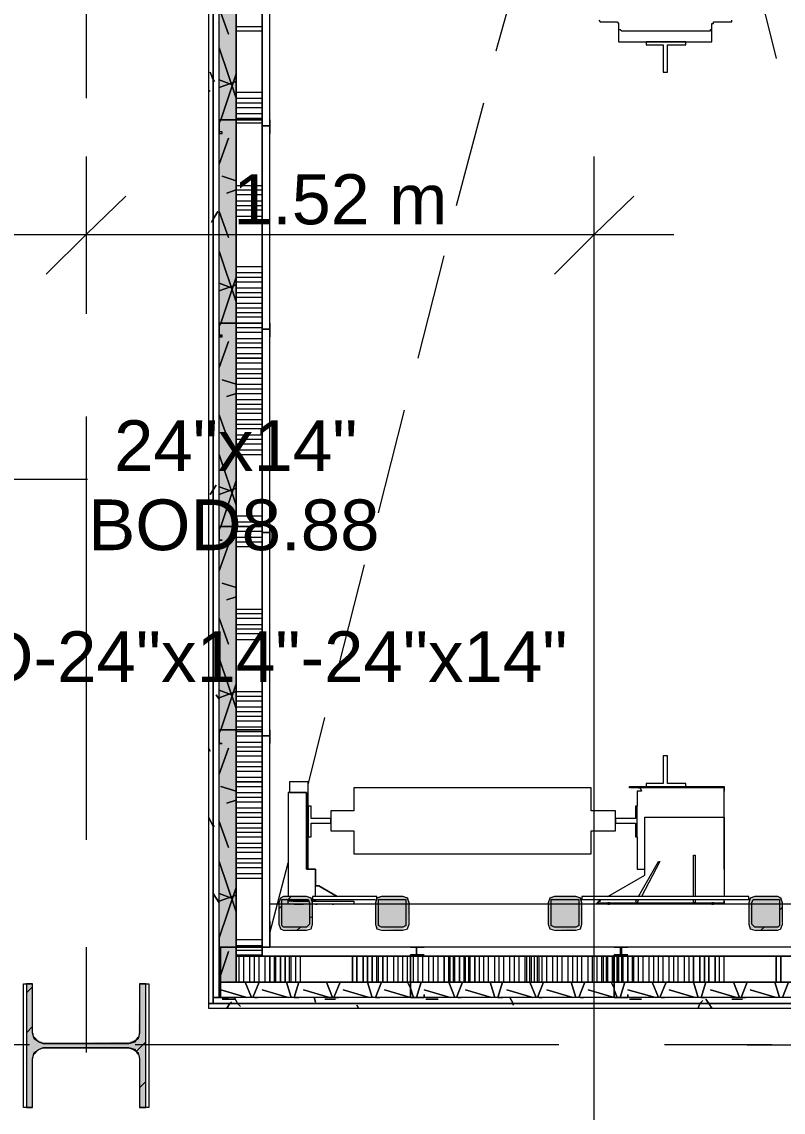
# Model space of a CAD drawing. Header units: metres. Extents: x -2 to 237, y -8 to 52.
# Drawn here: x 32.766 to 35.047, y 23.621 to 26.891 of the extents above; entities that cross this region are included whole.
import ezdxf

# ---------------------------------------------------------------- set-up
doc = ezdxf.new("R2010")
doc.units = ezdxf.units.M
doc.layers.add('HVAC - Ductos', color=5, linetype='Continuous', lineweight=0)
doc.layers.add('PDF2_Text', color=7, linetype='Continuous', lineweight=0)
doc.layers.add('PDF2_Geometry', color=7, linetype='Continuous', lineweight=0, true_color=0xaaaaaa)
doc.layers.add('PDF2_Solid Fills', color=7, linetype='Continuous', lineweight=0, true_color=0xffffff)
doc.styles.add('PDF Helvetica', font='')
doc.styles.get('PDF Helvetica').set_extended_font_data('Helvetica')

msp = doc.modelspace()

# ---------------------------------------------------------------- hatches: boundary and pattern name
at = {"layer": 'PDF2_Solid Fills', "lineweight": 0, "transparency": 33554559}
for points in [[(33.362, 24.0154), (33.4078, 24.0108), (33.4078, 32.8347), (33.3574, 32.8347), (33.3574, 24.0154)], [(33.362, 24.0154), (33.4078, 24.0108), (33.4078, 32.8347), (33.3574, 32.8347), (33.3574, 24.0154)], [(33.6371, 24.263), (33.6325, 24.2676), (33.5408, 24.2676), (33.5362, 24.2538), (33.5362, 24.1851), (33.5408, 24.1851), (33.5408, 24.1713), (33.55, 24.1713), (33.6188, 24.1667), (33.6188, 24.1713), (33.6325, 24.1759)], [(33.9261, 24.263), (33.9215, 24.2676), (33.8298, 24.2676), (33.8252, 24.2538), (33.8252, 24.1851), (33.8298, 24.1851), (33.8298, 24.1713), (33.8436, 24.1713), (33.9077, 24.1667), (33.9077, 24.1713), (33.9215, 24.1759)], [(34.4443, 24.263), (34.4397, 24.2676), (34.348, 24.2676), (34.3434, 24.2538), (34.3434, 24.1851), (34.348, 24.1851), (34.348, 24.1713), (34.3618, 24.1713), (34.426, 24.1667), (34.426, 24.1713), (34.4397, 24.1759)], [(35.0452, 24.263), (35.0406, 24.2676), (34.9488, 24.2676), (34.9443, 24.2538), (34.9443, 24.1851), (34.9488, 24.1851), (34.9488, 24.1713), (34.9626, 24.1713), (35.0314, 24.1667), (35.0314, 24.1713), (35.0406, 24.1759)], [(33.1189, 24.0062), (33.1143, 23.8457), (33.1097, 23.8411), (33.1006, 23.8365), (33.0868, 23.8319), (32.83, 23.8273), (32.83, 23.8319), (32.8162, 23.8365), (32.8116, 23.8411), (32.8024, 23.8411), (32.8024, 23.8594), (32.7978, 23.8594), (32.7978, 24.0062), (32.7795, 24.0062), (32.7795, 23.6347), (32.7978, 23.6347), (32.7978, 23.786), (32.8024, 23.8044), (32.8116, 23.809), (32.8162, 23.8135), (33.1006, 23.8135), (33.1097, 23.809), (33.1189, 23.7998), (33.1189, 23.6347), (33.1372, 23.6347), (33.1372, 24.0062)]]:
    msp.add_hatch(color=256, dxfattribs=at).paths.add_polyline_path(points)

# ---------------------------------------------------------------- linework, layer by layer
at = {"layer": 'HVAC - Ductos', "lineweight": 0}
for points in [[(32.9583, 26.4873), (32.9583, 26.2534), (32.9583, 26.0149)], [(34.481, 22.9743), (34.481, 26.2534), (34.481, 26.4873)], [(33.0776, 26.3681), (32.9583, 26.2534), (32.8392, 26.1342)], [(34.6003, 26.3681), (34.481, 26.2534), (34.3618, 26.1342)], [(30.1607, 26.2534), (32.9583, 26.2534), (34.7195, 26.2534)], [(32.0915, 25.1069), (32.0915, 25.5196), (32.9629, 25.5196)], [(34.9397, 23.8227), (35.1781, 23.8227), (35.4166, 23.8227)]]:
    msp.add_lwpolyline(points, dxfattribs=at)
at = {"layer": 'PDF2_Geometry', "lineweight": 0}
for points in [[(35.7789, 33.3896), (35.7789, 32.9173), (33.3253, 32.9173), (33.3253, 32.8989), (33.3253, 32.7292), (33.3253, 24.1162), (33.3253, 23.9465), (33.3253, 23.9328), (35.7789, 23.9328), (35.7789, 23.5521)], [(32.7383, 24.8821), (32.7383, 24.8684), (32.7383, 23.5521), (32.7383, 23.5292), (32.7795, 23.5292), (35.7789, 23.5292), (35.8065, 23.5292), (35.8065, 23.5521), (35.8065, 23.9649), (35.7789, 23.9649), (35.7789, 23.9465), (35.7789, 23.9328), (35.7789, 23.9465), (33.339, 23.9465), (33.339, 23.9649), (33.339, 24.1162), (33.339, 32.7292), (33.339, 32.8852), (33.339, 32.8989), (35.7789, 32.8989), (35.7789, 32.9173)], [(35.7789, 23.9465), (35.7789, 23.9649), (33.3574, 23.9649), (33.3574, 24.0108), (33.3574, 24.1162), (33.3574, 32.7292), (33.3574, 32.8347), (33.3574, 32.8852), (35.7789, 32.8852), (35.7789, 32.8989)], [(33.4078, 27.2074), (33.4078, 26.5974), (33.4078, 25.9874), (33.4078, 25.3775), (33.4078, 24.7675), (33.4078, 24.1162), (33.4078, 24.0108), (33.362, 24.0108), (33.9307, 24.0108), (34.5407, 24.0108), (35.1506, 24.0108), (35.7789, 24.0108), (35.7789, 23.9649), (33.3574, 23.9649), (33.3574, 24.0108), (33.3574, 32.8347)], [(35.7789, 32.7292), (35.7789, 24.1162), (33.5087, 24.1162)], [(33.5087, 24.1942), (33.5087, 32.6513)], [(33.5087, 24.1942), (33.5087, 32.6513)], [(32.9583, 27.932), (32.9583, 26.6616)], [(33.4078, 27.8174), (33.4078, 27.2074), (33.4078, 26.5974), (33.4078, 25.9874), (33.4078, 25.3775), (33.4078, 24.7675), (33.4078, 24.1162), (33.4078, 24.0887), (33.4858, 24.0887), (33.4858, 24.1162), (33.4858, 24.7445)], [(35.7789, 23.9649), (35.8065, 23.9649), (35.8065, 24.0108), (35.7789, 24.0108), (35.1506, 24.0108), (34.5407, 24.0108), (33.9307, 24.0108), (33.4078, 24.0108), (33.4078, 24.0887), (33.4078, 24.1162), (33.4078, 24.7675), (33.4078, 25.3775), (33.4078, 25.9874), (33.4078, 26.5974), (33.4078, 27.2074)], [(33.4858, 26.579), (33.4858, 27.1844)], [(34.1875, 26.8038), (34.2425, 27.001)], [(34.9855, 26.9459), (35.0268, 26.7808)], [(34.4948, 26.8955), (34.4994, 26.8909), (34.5039, 26.8909), (34.5452, 26.8909), (34.5498, 26.8909), (34.5544, 26.8863), (34.5544, 26.8817), (34.5544, 26.8726), (34.5544, 26.868), (34.559, 26.868), (34.5635, 26.8634), (34.8295, 26.8634), (34.8295, 26.868), (34.8341, 26.868), (34.8341, 26.8726), (34.8341, 26.8817), (34.8341, 26.8863), (34.8387, 26.8863), (34.8387, 26.8909), (34.8433, 26.8909), (34.8892, 26.8909), (34.8938, 26.8909), (34.8938, 26.8955)], [(34.5544, 26.8817), (34.5544, 26.8404), (34.5544, 26.8359), (34.5544, 26.8313), (34.8341, 26.8313), (34.8341, 26.8359), (34.8341, 26.8404), (34.8341, 26.8817)], [(34.0682, 26.3405), (34.1508, 26.6479)], [(33.3849, 26.5974), (33.3895, 26.5974)], [(33.4858, 25.9691), (33.4858, 26.5745)], [(32.9583, 26.3405), (32.9583, 26.0241)], [(33.9536, 25.882), (34.0316, 26.1892)], [(33.4858, 25.3591), (33.4858, 25.9645)], [(33.362, 25.9461), (33.362, 25.9507)], [(32.9583, 25.7077), (32.9583, 24.4373)], [(33.8344, 25.4187), (33.9123, 25.726)], [(33.4858, 24.7491), (33.4858, 25.3545)], [(33.7151, 24.9555), (33.7931, 25.2628)], [(33.6234, 24.6024), (33.6739, 24.8041)], [(35.8065, 24.0887), (35.7789, 24.0887), (35.1506, 24.0887), (34.5407, 24.0887), (33.9307, 24.0887), (33.4858, 24.0887), (33.4858, 24.1162), (33.4858, 24.7445), (33.4858, 24.1162), (33.5087, 24.1162)], [(33.6234, 24.3502), (33.6234, 24.6116), (33.6188, 24.6116), (33.6142, 24.6116), (33.6096, 24.6116), (33.5684, 24.6116), (33.5684, 24.5794), (33.5729, 24.5794), (33.5775, 24.5794), (33.6188, 24.5794), (33.5775, 24.5794), (33.5729, 24.5794), (33.5684, 24.5794), (33.5638, 24.5794), (33.5638, 24.2676)], [(34.7975, 24.5978), (34.8571, 24.5978), (34.8709, 24.5978), (34.8709, 24.5932), (34.7929, 24.5932), (34.6094, 24.5932), (34.5865, 24.5932), (34.5865, 24.5978), (34.6094, 24.5978), (34.7929, 24.5978), (34.8709, 24.5978), (34.8709, 24.584)], [(34.6094, 24.5978), (34.6094, 24.5932)], [(34.8709, 24.3502), (34.8709, 24.584), (34.8709, 24.5932), (34.8571, 24.5932), (34.7975, 24.5932), (34.7378, 24.5932), (34.6782, 24.5932), (34.614, 24.5932), (34.6186, 24.5932), (34.6232, 24.584), (34.6186, 24.584), (34.614, 24.584), (34.6094, 24.584), (34.6094, 24.5382)], [(34.7929, 24.5932), (34.7929, 24.5978)], [(33.6463, 24.2676), (33.6463, 24.3502), (33.6188, 24.3502), (33.6188, 24.5794), (33.6188, 24.3502), (33.6463, 24.3502), (33.6463, 24.2996)], [(34.5223, 24.2676), (34.6324, 24.3318), (34.6324, 24.5061), (34.8709, 24.5061), (34.8709, 24.2676)], [(34.6094, 24.4465), (34.6094, 24.3502), (34.614, 24.3502), (34.6186, 24.3502), (34.6232, 24.3502), (34.6324, 24.3502)], [(33.5087, 24.1575), (33.5638, 24.3685)], [(34.614, 24.2676), (34.6736, 24.373), (34.6782, 24.373), (34.6232, 24.2676)], [(34.7791, 24.2676), (34.7791, 24.3914), (34.7837, 24.3914), (34.7837, 24.2676)], [(33.5775, 24.2538), (33.5821, 24.2538), (33.6051, 24.2538), (33.6279, 24.2538), (33.5638, 24.2538), (33.5638, 24.2584), (33.5729, 24.2676)], [(33.8298, 24.263), (33.8298, 24.2676), (33.6371, 24.2676), (33.6371, 24.2584), (33.8252, 24.2584)], [(33.5362, 24.2309), (33.5454, 24.2401)], [(33.6279, 24.2446), (33.5638, 24.2446), (33.5638, 24.2538)], [(33.5729, 24.2538), (33.5684, 24.2538)], [(33.5821, 24.2446), (33.6051, 24.2446)], [(33.6051, 24.2538), (33.6096, 24.2538), (33.6051, 24.2538)], [(33.6051, 24.2446), (33.6096, 24.2446), (33.6051, 24.2446)], [(33.6463, 24.2584), (33.6463, 24.2538), (33.6371, 24.2538), (33.761, 24.2538), (33.761, 24.2446), (33.6371, 24.2446)], [(33.6509, 24.2446), (33.6463, 24.2446), (33.6509, 24.2446)], [(33.6555, 24.2538), (33.7334, 24.2538)], [(33.7013, 24.2446), (33.6968, 24.2446), (33.7013, 24.2446)], [(34.8709, 24.2538), (34.8709, 24.2492), (34.8709, 24.2446), (34.4902, 24.2446), (34.4902, 24.2492), (34.8709, 24.2492), (34.8709, 24.2538), (34.8709, 24.2584)], [(34.5269, 24.2492), (34.5223, 24.2492), (34.5269, 24.2492), (34.5681, 24.2492)], [(34.5269, 24.2446), (34.5223, 24.2446), (34.5269, 24.2446)], [(34.5681, 24.2446), (34.5269, 24.2446)], [(34.614, 24.2584), (34.6094, 24.2492), (34.6048, 24.2538), (34.6094, 24.2584)], [(34.7837, 24.2584), (34.7837, 24.2492), (34.7791, 24.2492), (34.7791, 24.2584)], [(34.8387, 24.2492), (34.8341, 24.2492), (34.8387, 24.2492)], [(34.8387, 24.2446), (34.8341, 24.2446), (34.8387, 24.2446)], [(35.036, 24.2263), (35.0452, 24.2355)], [(33.6279, 24.2033), (33.6371, 24.2079)], [(33.5913, 24.1667), (33.6005, 24.1759)], [(34.9809, 24.1667), (34.99, 24.1759)], [(32.9583, 24.1162), (32.9583, 23.7998)], [(34.5452, 24.1162), (34.5498, 24.1162)], [(33.3574, 24.0566), (33.362, 24.0566)], [(32.7978, 23.6347), (32.7703, 23.6347), (32.7703, 24.0062), (32.7978, 24.0062)], [(33.1189, 24.0062), (33.1464, 24.0062), (33.1464, 23.6347), (33.1189, 23.6347)], [(32.7795, 23.9786), (32.7978, 23.997)], [(32.7795, 23.8594), (32.7978, 23.8777)], [(32.8024, 23.8457), (32.8162, 23.8319), (32.83, 23.8273), (33.0868, 23.8273), (33.1051, 23.8319), (33.1143, 23.8457)], [(32.7886, 23.8227), (32.4722, 23.8227)], [(33.1143, 23.7952), (33.1051, 23.809), (33.0868, 23.8135), (32.83, 23.8135), (32.8162, 23.809), (32.8024, 23.7952)], [(34.3755, 23.8227), (33.1051, 23.8227)], [(33.1097, 23.8044), (33.1372, 23.8319)], [(35.013, 23.8227), (34.692, 23.8227)], [(33.1189, 23.6943), (33.1372, 23.7126)]]:
    msp.add_lwpolyline(points, dxfattribs=at)
for points in [[(33.339, 23.9465), (33.339, 32.8989), (33.3253, 32.8989), (33.3253, 23.9465)], [(33.339, 32.8852), (33.339, 23.9649), (33.3574, 23.9649), (33.3574, 32.8852)], [(33.4858, 26.579), (33.4858, 27.1844)], [(35.701, 26.9459), (35.701, 24.2446), (33.5087, 24.2446), (33.5087, 26.9459), (35.701, 26.9459), (35.701, 24.2446), (33.5087, 24.2446), (33.5087, 26.9459)], [(34.6874, 26.7396), (34.7012, 26.7396), (34.7012, 26.8221), (34.7562, 26.8221), (34.7562, 26.8313), (34.6369, 26.8313), (34.6369, 26.8221), (34.6874, 26.8221)], [(33.4858, 26.5562), (33.4858, 26.579), (33.5041, 26.579), (33.5087, 26.579), (33.5087, 26.5974), (33.5087, 26.5607), (33.5087, 26.5653), (33.5087, 26.5607), (33.5087, 26.5562), (33.5087, 26.5607), (33.5087, 26.5974), (33.5087, 26.579), (33.5041, 26.579), (33.4858, 26.579), (33.4858, 26.5974), (33.4812, 26.5974), (33.3574, 26.5974), (33.3574, 26.5607), (33.3574, 26.5562), (33.3665, 26.5562), (33.3665, 26.5607), (33.3574, 26.5607), (33.3574, 26.5974), (33.4812, 26.5974), (33.4858, 26.5974)], [(33.4858, 25.9691), (33.4858, 26.5745)], [(33.4858, 25.9461), (33.4858, 25.9691), (33.5041, 25.9691), (33.5087, 25.9691), (33.5087, 25.9874), (33.5087, 25.9507), (33.5087, 25.9553), (33.5087, 25.9507), (33.5087, 25.9461), (33.5087, 25.9507), (33.5087, 25.9874), (33.5087, 25.9691), (33.5041, 25.9691), (33.4858, 25.9691), (33.4858, 25.9874), (33.4812, 25.9874), (33.3574, 25.9874), (33.3574, 25.9507), (33.3574, 25.9461), (33.3665, 25.9461), (33.3665, 25.9507), (33.3574, 25.9507), (33.3574, 25.9874), (33.4812, 25.9874), (33.4858, 25.9874)], [(33.4858, 25.3591), (33.4858, 25.9645)], [(33.4858, 25.3362), (33.4858, 25.3591), (33.5041, 25.3591), (33.5087, 25.3591), (33.5087, 25.3775), (33.5087, 25.3408), (33.5087, 25.3362), (33.5087, 25.3408), (33.5087, 25.3453), (33.5087, 25.3408), (33.5087, 25.3362), (33.5087, 25.3408), (33.5087, 25.3775), (33.5087, 25.3591), (33.5041, 25.3591), (33.4858, 25.3591), (33.4858, 25.3775), (33.4812, 25.3775), (33.3574, 25.3775), (33.3574, 25.3408), (33.3574, 25.3362), (33.3665, 25.3362), (33.3574, 25.3362), (33.3574, 25.3408), (33.3574, 25.3775), (33.4812, 25.3775), (33.4858, 25.3775)], [(33.4858, 24.7491), (33.4858, 25.3545)], [(33.4858, 24.7262), (33.4858, 24.7491), (33.5041, 24.7491), (33.5087, 24.7491), (33.5087, 24.7675), (33.5087, 24.7262), (33.5087, 24.7354), (33.5087, 24.7262), (33.5087, 24.7675), (33.5087, 24.7491), (33.5041, 24.7491), (33.4858, 24.7491), (33.4858, 24.7675), (33.4812, 24.7675), (33.3574, 24.7675), (33.3574, 24.7308), (33.3574, 24.7262), (33.3665, 24.7262), (33.3574, 24.7262), (33.3574, 24.7308), (33.3574, 24.7675), (33.4812, 24.7675), (33.4858, 24.7675)], [(34.7012, 24.6895), (34.6874, 24.6895), (34.6874, 24.607), (34.6369, 24.607), (34.6369, 24.5978), (34.7562, 24.5978), (34.7562, 24.607), (34.7012, 24.607)], [(34.4718, 24.5244), (34.4718, 24.5932), (33.761, 24.5932), (33.761, 24.5244), (33.6922, 24.5244), (33.6922, 24.4648), (33.761, 24.4648), (33.761, 24.396), (34.4718, 24.396), (34.4718, 24.4648), (34.5452, 24.4648), (34.5452, 24.5244)], [(33.6922, 24.5015), (33.6325, 24.5015), (33.6325, 24.5382), (33.6234, 24.5382), (33.6234, 24.4465), (33.6325, 24.4465), (33.6325, 24.4877), (33.6922, 24.4877)], [(34.5452, 24.4877), (34.6048, 24.4877), (34.6048, 24.4465), (34.6094, 24.4465), (34.6094, 24.5382), (34.6048, 24.5382), (34.6048, 24.5015), (34.5452, 24.5015)], [(33.6555, 24.2996), (33.6463, 24.2996), (33.6555, 24.2996), (33.7105, 24.2676)], [(33.5362, 24.1851), (33.5408, 24.1713), (33.55, 24.1667), (33.6188, 24.1667), (33.6325, 24.1713), (33.6371, 24.1851), (33.6371, 24.2492), (33.6325, 24.263), (33.6188, 24.2676), (33.55, 24.2676), (33.5408, 24.263), (33.5362, 24.2492)], [(33.8252, 24.1851), (33.8298, 24.1713), (33.8436, 24.1667), (33.9077, 24.1667), (33.9215, 24.1713), (33.9261, 24.1851), (33.9261, 24.2492), (33.9215, 24.263), (33.9077, 24.2676), (33.8436, 24.2676), (33.8298, 24.263), (33.8252, 24.2492)], [(34.3434, 24.1851), (34.348, 24.1713), (34.3618, 24.1667), (34.426, 24.1667), (34.4397, 24.1713), (34.4443, 24.1851), (34.4443, 24.2492), (34.4397, 24.263), (34.426, 24.2676), (34.3618, 24.2676), (34.348, 24.263), (34.3434, 24.2492)], [(34.4443, 24.2584), (34.9443, 24.2584), (34.9443, 24.2676), (34.4443, 24.2676)], [(34.9443, 24.1851), (34.9488, 24.1713), (34.9626, 24.1667), (35.0314, 24.1667), (35.0406, 24.1713), (35.0452, 24.1851), (35.0452, 24.2492), (35.0406, 24.263), (35.0314, 24.2676), (34.9626, 24.2676), (34.9488, 24.263), (34.9443, 24.2492)], [(33.6188, 24.1759), (33.55, 24.1759), (33.5454, 24.1805), (33.5454, 24.1851), (33.5454, 24.2492), (33.5454, 24.2584), (33.55, 24.2584), (33.6188, 24.2584), (33.6234, 24.2584), (33.6279, 24.2492), (33.6279, 24.1851), (33.6234, 24.1805)], [(33.9077, 24.1759), (33.8436, 24.1759), (33.8344, 24.1805), (33.8344, 24.1851), (33.8344, 24.2492), (33.8344, 24.2584), (33.8436, 24.2584), (33.9077, 24.2584), (33.9169, 24.2584), (33.9169, 24.2492), (33.9169, 24.1851), (33.9169, 24.1805)], [(34.426, 24.1759), (34.3618, 24.1759), (34.3526, 24.1805), (34.3526, 24.1851), (34.3526, 24.2492), (34.3526, 24.2584), (34.3618, 24.2584), (34.426, 24.2584), (34.4351, 24.2584), (34.4351, 24.2492), (34.4351, 24.1851), (34.4351, 24.1805)], [(34.4994, 24.2584), (34.4994, 24.2538), (34.4948, 24.2538), (34.4902, 24.2492), (34.4948, 24.2538), (34.4994, 24.2538)], [(35.0314, 24.1759), (34.9626, 24.1759), (34.958, 24.1805), (34.9534, 24.1851), (34.9534, 24.2492), (34.958, 24.2584), (34.9626, 24.2584), (35.0314, 24.2584), (35.036, 24.2584), (35.036, 24.2492), (35.036, 24.1851), (35.036, 24.1805)], [(33.5087, 24.1162), (33.5087, 24.1942), (33.5087, 24.1162), (33.3574, 24.1162)], [(33.3574, 24.1437), (33.3574, 24.1162)], [(33.3574, 23.9649), (33.3849, 23.9649), (33.362, 23.9649), (33.362, 24.1162), (33.4354, 24.1162), (33.3574, 24.1162)], [(35.7789, 24.1162), (33.4858, 24.1162), (33.4858, 24.0887), (33.9307, 24.0887), (34.5407, 24.0887), (35.1506, 24.0887), (35.7789, 24.0887)], [(33.9719, 24.0933), (33.949, 24.0933), (33.949, 24.1162), (33.9307, 24.1162), (33.9719, 24.1162), (33.9627, 24.1162), (33.9719, 24.1162), (33.9307, 24.1162), (33.949, 24.1162), (33.949, 24.1116), (33.949, 24.0933), (33.9307, 24.0933), (33.9307, 24.0887), (33.9307, 23.9649), (33.9673, 23.9649), (33.9719, 23.9649), (33.9719, 23.974), (33.9719, 23.9649), (33.9673, 23.9649), (33.9307, 23.9649), (33.9307, 24.0887), (33.9307, 24.0933)], [(34.5819, 24.0933), (34.5635, 24.0933), (34.5635, 24.1162), (34.559, 24.1162), (34.5407, 24.1162), (34.5819, 24.1162), (34.5773, 24.1162), (34.5819, 24.1162), (34.5407, 24.1162), (34.559, 24.1162), (34.559, 24.1116), (34.559, 24.0933), (34.5407, 24.0933), (34.5407, 24.0887), (34.5407, 23.9649), (34.5819, 23.9649), (34.5819, 23.974), (34.5819, 23.9649), (34.5407, 23.9649), (34.5407, 24.0887), (34.5407, 24.0933)], [(35.7789, 24.0887), (35.1506, 24.0887), (34.5407, 24.0887), (33.9307, 24.0887), (33.4078, 24.0887), (33.4078, 24.0108), (33.9307, 24.0108), (34.5407, 24.0108), (35.1506, 24.0108), (35.7789, 24.0108)], [(33.1372, 23.6347), (33.1372, 24.0062), (33.1189, 24.0062), (33.1189, 23.8594), (33.1143, 23.8411), (33.1006, 23.8319), (33.0868, 23.8273), (32.83, 23.8273), (32.8162, 23.8319), (32.8024, 23.8411), (32.7978, 23.8594), (32.7978, 24.0062), (32.7795, 24.0062), (32.7795, 23.6347), (32.7978, 23.6347), (32.7978, 23.7814), (32.8024, 23.7998), (32.8162, 23.809), (32.83, 23.8135), (33.0868, 23.8135), (33.1006, 23.809), (33.1143, 23.7998), (33.1189, 23.7814), (33.1189, 23.6347)], [(33.3253, 23.9465), (33.3253, 23.9328), (35.7789, 23.9328), (35.7789, 23.9465)], [(33.339, 23.9465), (35.7789, 23.9465), (35.7789, 23.9649), (33.339, 23.9649)]]:
    msp.add_lwpolyline(points, close=True, dxfattribs=at)
at = {"layer": 'PDF2_Geometry', "color": 254, "lineweight": 0, "true_color": 0xdddddd}
for points in [[(33.3574, 26.9322), (33.3849, 26.8542)], [(33.3574, 26.813), (33.4078, 26.6616)], [(33.4078, 26.735), (33.362, 26.5974), (33.3574, 26.5882), (33.362, 26.5974)], [(33.3574, 26.7167), (33.3941, 26.7029)], [(33.4078, 26.7121), (33.3574, 26.6937)], [(33.3849, 26.5424), (33.3574, 26.4644)], [(33.3665, 26.4277), (33.4078, 26.4139)], [(33.4078, 26.3865), (33.3803, 26.3773)], [(33.3574, 26.3222), (33.3849, 26.2442)], [(33.3574, 26.203), (33.4078, 26.0516)], [(33.4078, 26.125), (33.362, 25.9874), (33.3574, 25.9783), (33.362, 25.9874)], [(33.3574, 26.1067), (33.3941, 26.0929)], [(33.4078, 26.1021), (33.3574, 26.0837)], [(33.3849, 25.9324), (33.3574, 25.8544)], [(33.3665, 25.8177), (33.4078, 25.804)], [(33.4078, 25.7764), (33.3803, 25.7673)], [(33.3574, 25.7123), (33.3849, 25.6343)], [(33.3574, 25.593), (33.4078, 25.4417)], [(33.4078, 25.515), (33.362, 25.3775), (33.3574, 25.3683), (33.362, 25.3775)], [(33.3574, 25.4967), (33.3941, 25.4829)], [(33.4078, 25.4921), (33.3574, 25.4738)], [(33.3849, 25.3224), (33.3574, 25.2444)], [(33.3665, 25.2078), (33.4078, 25.194)], [(33.4078, 25.1665), (33.3803, 25.1573)], [(33.3574, 25.1023), (33.3849, 25.0243)], [(33.3574, 24.983), (33.4078, 24.8317)], [(33.4078, 24.9051), (33.362, 24.7675), (33.3574, 24.7583), (33.362, 24.7675)], [(33.3574, 24.8867), (33.3941, 24.873)], [(33.4078, 24.8821), (33.3574, 24.8638)], [(33.3849, 24.7124), (33.3574, 24.6345)], [(33.362, 24.5978), (33.4078, 24.584)], [(33.4078, 24.5565), (33.3803, 24.5473)], [(33.3574, 24.4923), (33.3849, 24.4143)], [(33.3574, 24.373), (33.4078, 24.2217)], [(33.4078, 24.2951), (33.3574, 24.1437)], [(33.3574, 24.2768), (33.3941, 24.263)], [(33.4078, 24.2722), (33.3574, 24.2538)], [(33.3849, 24.1025), (33.362, 24.0337)], [(33.3574, 24.0291), (33.3574, 24.0245)], [(33.4354, 24.0108), (33.4537, 23.9649)], [(33.4766, 24.0108), (33.4582, 23.9649)], [(33.5592, 24.0108), (33.5729, 23.9649)], [(33.5959, 24.0108), (33.5821, 23.9649), (33.5959, 23.9649), (33.5821, 23.9649)], [(33.6784, 24.0108), (33.6968, 23.9649)], [(33.7197, 24.0108), (33.7013, 23.9649)], [(33.8022, 24.0108), (33.816, 23.9649)], [(33.8436, 24.0108), (33.8252, 23.9649), (33.839, 23.9649), (33.8252, 23.9649)], [(33.9215, 24.0108), (33.9307, 23.9924), (33.9399, 23.9649), (33.9307, 23.9924)], [(33.9627, 24.0108), (33.949, 23.9649), (33.9582, 23.9649), (33.949, 23.9649)], [(34.0453, 24.0108), (34.0636, 23.9649)], [(34.0866, 24.0108), (34.0682, 23.9649)], [(34.1691, 24.0108), (34.1829, 23.9649)], [(34.2058, 24.0108), (34.1921, 23.9649), (34.2058, 23.9649), (34.1921, 23.9649)], [(34.2884, 24.0108), (34.3067, 23.9649)], [(34.3296, 24.0108), (34.3113, 23.9649)], [(34.4122, 24.0108), (34.426, 23.9649)], [(34.4535, 24.0108), (34.4351, 23.9649)], [(34.5315, 24.0108), (34.5407, 23.9924)], [(34.5727, 24.0108), (34.559, 23.9649), (34.5681, 23.9649), (34.559, 23.9649)], [(34.6553, 24.0108), (34.6736, 23.9649)], [(34.6966, 24.0108), (34.6782, 23.9649)], [(34.7791, 24.0108), (34.7929, 23.9649)], [(34.8158, 24.0108), (34.8021, 23.9649), (34.8158, 23.9649), (34.8021, 23.9649)], [(34.8983, 24.0108), (34.9167, 23.9649)], [(34.9397, 24.0108), (34.9213, 23.9649)], [(35.0222, 24.0108), (35.036, 23.9649)], [(35.0635, 24.0108), (35.0452, 23.9649)], [(33.362, 23.9878), (33.4399, 23.9649)], [(33.4858, 23.9878), (33.5638, 23.9649)], [(33.6096, 23.9878), (33.6876, 23.9649)], [(33.7288, 23.9878), (33.8068, 23.9649)], [(33.8527, 23.9878), (33.9307, 23.9649)], [(33.9719, 23.9878), (34.0499, 23.9649)], [(34.0958, 23.9878), (34.1737, 23.9649)], [(34.2196, 23.9878), (34.2976, 23.9649)], [(34.3388, 23.9878), (34.4168, 23.9649)], [(34.4627, 23.9878), (34.5407, 23.9649)], [(34.5407, 23.9878), (34.5498, 23.9649)], [(34.5819, 23.9878), (34.6645, 23.9649)], [(34.7058, 23.9878), (34.7837, 23.9649)], [(34.8295, 23.9878), (34.9075, 23.9649)], [(34.9488, 23.9878), (35.0268, 23.9649)], [(33.472, 23.9649), (33.4628, 23.9649)], [(33.7151, 23.9649), (33.7059, 23.9649)], [(34.082, 23.9649), (34.0728, 23.9649)], [(34.3251, 23.9649), (34.3159, 23.9649)], [(34.4489, 23.9649), (34.4397, 23.9649)], [(34.692, 23.9649), (34.6828, 23.9649)], [(34.9351, 23.9649), (34.9259, 23.9649)]]:
    msp.add_lwpolyline(points, close=True, dxfattribs=at)
at = {"layer": 'PDF2_Geometry', "color": 254, "lineweight": 0, "true_color": 0xeaeaea}
for points in [[(33.4078, 26.8771), (33.4858, 26.8771)], [(33.4078, 26.8634), (33.4858, 26.8634)], [(33.4078, 26.6799), (33.4858, 26.6799)], [(33.4078, 26.6616), (33.4858, 26.6616)], [(33.4078, 26.6479), (33.4858, 26.6479)], [(33.4078, 26.6341), (33.4858, 26.6341)], [(33.4078, 26.6157), (33.4858, 26.6157)], [(33.4078, 26.6019), (33.4858, 26.6019)], [(33.4078, 26.5882), (33.4858, 26.5882)], [(33.4078, 26.4002), (33.4858, 26.4002)], [(33.4078, 26.3865), (33.4858, 26.3865)], [(33.4078, 26.3727), (33.4858, 26.3727)], [(33.4078, 26.3543), (33.4858, 26.3543)], [(33.4078, 26.3405), (33.4858, 26.3405)], [(33.4078, 26.3268), (33.4858, 26.3268)], [(33.4078, 26.3085), (33.4858, 26.3085)], [(33.4078, 26.1571), (33.4858, 26.1571)], [(33.4078, 26.1388), (33.4858, 26.1388)], [(33.4078, 26.125), (33.4858, 26.125)], [(33.4078, 26.1113), (33.4858, 26.1113)], [(33.4078, 26.0929), (33.4858, 26.0929)], [(33.4078, 26.0791), (33.4858, 26.0791)], [(33.4078, 26.0654), (33.4858, 26.0654)], [(33.4078, 26.0471), (33.4858, 26.0471)], [(33.4078, 26.0333), (33.4858, 26.0333)], [(33.4078, 26.0195), (33.4858, 26.0195)], [(33.4078, 26.0058), (33.4858, 26.0058)], [(33.4078, 25.9737), (33.4858, 25.9737)], [(33.4078, 25.9599), (33.4858, 25.9599)], [(33.4078, 25.9416), (33.4858, 25.9416)], [(33.4078, 25.9278), (33.4858, 25.9278)], [(33.4078, 25.914), (33.4858, 25.914)], [(33.4078, 25.8957), (33.4858, 25.8957)], [(33.4078, 25.8682), (33.4858, 25.8682)], [(33.4078, 25.8498), (33.4858, 25.8498)], [(33.4078, 25.8361), (33.4858, 25.8361)], [(33.4078, 25.8223), (33.4858, 25.8223)], [(33.4078, 25.804), (33.4858, 25.804)], [(33.4078, 25.7902), (33.4858, 25.7902)], [(33.4078, 25.7764), (33.4858, 25.7764)], [(33.4078, 25.7581), (33.4858, 25.7581)], [(33.4078, 25.7443), (33.4858, 25.7443)], [(33.4078, 25.7306), (33.4858, 25.7306)], [(33.4078, 25.7169), (33.4858, 25.7169)], [(33.4078, 25.6985), (33.4858, 25.6985)], [(33.4078, 25.6847), (33.4858, 25.6847)], [(33.4078, 25.6709), (33.4858, 25.6709)], [(33.4078, 25.6526), (33.4858, 25.6526)], [(33.4078, 25.6389), (33.4858, 25.6389)], [(33.4078, 25.6251), (33.4858, 25.6251)], [(33.4078, 25.6068), (33.4858, 25.6068)], [(33.4078, 25.593), (33.4858, 25.593)], [(33.4078, 25.4095), (33.4858, 25.4095)], [(33.4078, 25.3912), (33.4858, 25.3912)], [(33.4078, 25.3775), (33.4858, 25.3775)], [(33.4078, 25.3637), (33.4858, 25.3637)], [(33.4078, 25.3453), (33.4858, 25.3453)], [(33.4078, 25.3316), (33.4858, 25.3316)], [(33.4078, 25.3178), (33.4858, 25.3178)], [(33.4078, 25.1298), (33.4858, 25.1298)], [(33.4078, 25.1161), (33.4858, 25.1161)], [(33.4078, 25.1023), (33.4858, 25.1023)], [(33.4078, 25.0839), (33.4858, 25.0839)], [(33.4078, 25.0701), (33.4858, 25.0701)], [(33.4078, 25.0564), (33.4858, 25.0564)], [(33.4078, 25.0381), (33.4858, 25.0381)], [(33.4078, 24.8821), (33.4858, 24.8821)], [(33.4078, 24.8684), (33.4858, 24.8684)], [(33.4078, 24.8546), (33.4858, 24.8546)], [(33.4078, 24.8363), (33.4858, 24.8363)], [(33.4078, 24.8225), (33.4858, 24.8225)], [(33.4078, 24.8087), (33.4858, 24.8087)], [(33.4078, 24.795), (33.4858, 24.795)], [(33.4078, 24.7767), (33.4858, 24.7767)], [(33.4078, 24.7629), (33.4858, 24.7629)], [(33.4078, 24.7491), (33.4858, 24.7491)], [(33.4078, 24.7308), (33.4858, 24.7308)], [(33.4078, 24.717), (33.4858, 24.717)], [(33.4078, 24.7033), (33.4858, 24.7033)], [(33.4078, 24.6895), (33.4858, 24.6895)], [(33.4078, 24.6712), (33.4858, 24.6712)], [(33.4078, 24.6574), (33.4858, 24.6574)], [(33.4078, 24.6436), (33.4858, 24.6436)], [(33.4078, 24.6253), (33.4858, 24.6253)], [(33.4078, 24.5978), (33.4858, 24.5978)], [(33.4078, 24.5794), (33.4858, 24.5794)], [(33.4078, 24.5657), (33.4858, 24.5657)], [(33.4078, 24.5519), (33.4858, 24.5519)], [(33.4078, 24.5336), (33.4858, 24.5336)], [(33.4078, 24.5198), (33.4858, 24.5198)], [(33.4078, 24.5061), (33.4858, 24.5061)], [(33.4078, 24.4877), (33.4858, 24.4877)], [(33.4078, 24.4739), (33.4858, 24.4739)], [(33.4078, 24.4602), (33.4858, 24.4602)], [(33.4078, 24.4465), (33.4858, 24.4465)], [(33.4078, 24.4281), (33.4858, 24.4281)], [(33.4078, 24.4143), (33.4858, 24.4143)], [(33.4078, 24.4005), (33.4858, 24.4005)], [(33.4078, 24.3822), (33.4858, 24.3822)], [(33.4078, 24.3685), (33.4858, 24.3685)], [(33.4078, 24.3548), (33.4858, 24.3548)], [(33.4078, 24.3364), (33.4858, 24.3364)], [(33.4078, 24.3226), (33.4858, 24.3226)], [(33.4078, 24.1391), (33.4858, 24.1391)], [(33.4078, 24.1208), (33.4858, 24.1208)], [(33.4078, 24.1071), (33.4858, 24.1071)], [(33.4078, 24.0933), (33.4858, 24.0933)], [(33.417, 24.0108), (33.417, 24.0887)], [(33.4308, 24.0108), (33.4308, 24.0887)], [(33.4491, 24.0108), (33.4491, 24.0887)], [(33.4628, 24.0108), (33.4628, 24.0887)], [(33.4766, 24.0108), (33.4766, 24.0887)], [(33.495, 24.0108), (33.495, 24.0887)], [(33.5225, 24.0108), (33.5225, 24.0887)], [(33.5271, 24.0108), (33.5271, 24.0887)], [(33.5684, 24.0108), (33.5684, 24.0887)], [(33.5729, 24.0108), (33.5729, 24.0887)], [(33.5867, 24.0108), (33.5867, 24.0887)], [(33.6005, 24.0108), (33.6005, 24.0887)], [(33.8298, 24.0108), (33.8298, 24.0887)], [(33.8344, 24.0108), (33.8344, 24.0887)], [(33.8619, 24.0108), (33.8619, 24.0887)], [(33.8802, 24.0108), (33.8802, 24.0887)], [(33.8939, 24.0108), (33.8939, 24.0887)], [(33.9077, 24.0108), (33.9077, 24.0887)], [(33.9215, 24.0108), (33.9215, 24.0887)], [(33.9399, 24.0108), (33.9399, 24.0887)], [(33.9536, 24.0108), (33.9536, 24.0887)], [(33.9673, 24.0108), (33.9673, 24.0887)], [(33.9857, 24.0108), (33.9857, 24.0887)], [(33.9995, 24.0108), (33.9995, 24.0887)], [(34.0132, 24.0108), (34.0132, 24.0887)], [(34.0316, 24.0108), (34.0316, 24.0887)], [(34.0453, 24.0108), (34.0453, 24.0887)], [(34.0499, 24.0108), (34.0499, 24.0887)], [(34.059, 24.0108), (34.059, 24.0887)], [(34.0636, 24.0108), (34.0636, 24.0887)], [(34.0912, 24.0108), (34.0912, 24.0887)], [(34.0958, 24.0108), (34.0958, 24.0887)], [(34.105, 24.0108), (34.105, 24.0887)], [(34.1096, 24.0108), (34.1096, 24.0887)], [(34.137, 24.0108), (34.137, 24.0887)], [(34.1508, 24.0108), (34.1508, 24.0887)], [(34.1645, 24.0108), (34.1645, 24.0887)], [(34.1829, 24.0108), (34.1829, 24.0887)], [(34.1967, 24.0108), (34.1967, 24.0887)], [(34.2104, 24.0108), (34.2104, 24.0887)], [(34.2287, 24.0108), (34.2287, 24.0887)], [(34.2425, 24.0108), (34.2425, 24.0887)], [(34.2563, 24.0108), (34.2563, 24.0887)], [(34.2747, 24.0108), (34.2747, 24.0887)], [(34.2792, 24.0108), (34.2792, 24.0887)], [(34.2884, 24.0108), (34.2884, 24.0887)], [(34.293, 24.0108), (34.293, 24.0887)], [(34.3021, 24.0108), (34.3021, 24.0887)], [(34.3113, 24.0108), (34.3113, 24.0887)], [(34.3159, 24.0108), (34.3159, 24.0887)], [(34.3251, 24.0108), (34.3251, 24.0887)], [(34.3388, 24.0108), (34.3388, 24.0887)], [(34.3572, 24.0108), (34.3572, 24.0887)], [(34.371, 24.0108), (34.371, 24.0887)], [(34.3847, 24.0108), (34.3847, 24.0887)], [(34.403, 24.0108), (34.403, 24.0887)], [(34.4168, 24.0108), (34.4168, 24.0887)], [(34.4306, 24.0108), (34.4306, 24.0887)], [(34.4443, 24.0108), (34.4443, 24.0887)], [(34.4627, 24.0108), (34.4627, 24.0887)], [(34.4764, 24.0108), (34.4764, 24.0887)], [(34.4902, 24.0108), (34.4902, 24.0887)], [(34.5039, 24.0108), (34.5039, 24.0887)], [(34.5085, 24.0108), (34.5085, 24.0887)], [(34.5177, 24.0108), (34.5177, 24.0887)], [(34.5223, 24.0108), (34.5223, 24.0887)], [(34.5498, 24.0108), (34.5498, 24.0887)], [(34.5635, 24.0108), (34.5635, 24.0887)], [(34.5681, 24.0108), (34.5681, 24.0887)], [(34.5957, 24.0108), (34.5957, 24.0887)], [(34.6003, 24.0108), (34.6003, 24.0887)], [(34.614, 24.0108), (34.614, 24.0887)], [(34.6278, 24.0108), (34.6278, 24.0887)], [(34.6461, 24.0108), (34.6461, 24.0887)], [(34.6599, 24.0108), (34.6599, 24.0887)], [(34.6736, 24.0108), (34.6736, 24.0887)], [(34.6874, 24.0108), (34.6874, 24.0887)], [(34.7058, 24.0108), (34.7058, 24.0887)], [(34.7195, 24.0108), (34.7195, 24.0887)], [(34.7332, 24.0108), (34.7332, 24.0887)], [(34.7516, 24.0108), (34.7516, 24.0887)], [(34.7654, 24.0108), (34.7654, 24.0887)], [(34.8571, 24.0108), (34.8571, 24.0887)], [(34.8709, 24.0108), (34.8709, 24.0887)]]:
    msp.add_lwpolyline(points, dxfattribs=at)
for points in [[(33.3299, 26.7396), (33.339, 26.7167), (33.3436, 26.7121), (33.339, 26.7167)], [(33.3253, 26.6799), (33.3299, 26.6845)], [(33.3344, 26.2901), (33.339, 26.2993), (33.3528, 26.3222), (33.339, 26.2993)], [(33.4858, 25.882), (33.4078, 25.882)], [(33.3299, 25.4738), (33.339, 25.4875), (33.3482, 25.5012), (33.339, 25.4875)], [(33.3482, 24.873), (33.3574, 24.8592)], [(33.3253, 24.7124), (33.3299, 24.7033)], [(33.4858, 24.6116), (33.4078, 24.6116)], [(33.3253, 24.5061), (33.339, 24.4785), (33.3436, 24.4785), (33.339, 24.4785)], [(33.339, 24.2813), (33.339, 24.2768), (33.3574, 24.2492), (33.339, 24.2768)], [(33.5087, 24.0887), (33.5087, 24.0108)], [(33.5408, 24.0887), (33.5408, 24.0108)], [(33.5546, 24.0887), (33.5546, 24.0108)], [(33.7564, 24.0887), (33.7564, 24.0108)], [(33.7702, 24.0887), (33.7702, 24.0108)], [(33.7885, 24.0887), (33.7885, 24.0108)], [(33.8022, 24.0887), (33.8022, 24.0108)], [(33.816, 24.0887), (33.816, 24.0108)], [(33.8481, 24.0887), (33.8481, 24.0108)], [(34.0316, 24.0887), (34.0316, 24.0108)], [(34.0774, 24.0887), (34.0774, 24.0108)], [(34.1233, 24.0887), (34.1233, 24.0108)], [(34.5361, 24.0887), (34.5361, 24.0108)], [(34.5544, 24.0887), (34.5544, 24.0108)], [(34.5819, 24.0887), (34.5819, 24.0108)], [(34.7791, 24.0887), (34.7791, 24.0108)], [(34.7975, 24.0887), (34.7975, 24.0108)], [(34.8112, 24.0887), (34.8112, 24.0108)], [(34.825, 24.0887), (34.825, 24.0108)], [(34.8433, 24.0887), (34.8433, 24.0108)], [(35.0268, 24.0887), (35.0268, 24.0108)], [(35.0406, 24.0887), (35.0406, 24.0108)], [(33.4032, 23.9603), (33.3665, 23.9603)], [(33.3803, 23.9328), (33.3895, 23.9465), (33.3941, 23.9511), (33.3895, 23.9465)], [(33.4124, 23.9465), (33.4216, 23.9374), (33.4124, 23.9465), (33.4032, 23.9649)], [(33.6417, 23.9649), (33.6463, 23.9511)], [(33.7059, 23.9603), (33.6739, 23.9603)], [(33.7702, 23.9419), (33.7748, 23.9328)], [(34.0132, 23.9603), (33.9765, 23.9603)], [(34.2379, 23.9465), (34.2379, 23.9419), (34.2379, 23.9465), (34.2287, 23.9649)], [(34.6232, 23.9603), (34.5865, 23.9603)], [(34.7929, 23.9328), (34.7975, 23.9465), (34.8066, 23.9557), (34.7975, 23.9465)], [(34.825, 23.9465), (34.8341, 23.9328), (34.825, 23.9465), (34.8158, 23.9603)], [(34.9259, 23.9603), (34.8938, 23.9603)]]:
    msp.add_lwpolyline(points, close=True, dxfattribs=at)

# ---------------------------------------------------------------- texts
at = {"layer": 'PDF2_Text', "lineweight": 0, "attachment_point": 4, "style": 'PDF Helvetica'}
for s, insert, char_height in [('1.52 m', (33.3999, 26.3576), 0.15017), ('24"x14"', (33.0421, 25.6199), 0.15205), ('BOD8.88', (32.9642, 25.3813), 0.15205), ('BD-24"x14"-24"x14"', (32.5055, 24.9869), 0.15205)]:
    msp.add_mtext(s, dxfattribs=dict(at, insert=insert, char_height=char_height))

doc.saveas('drawing.dxf')
